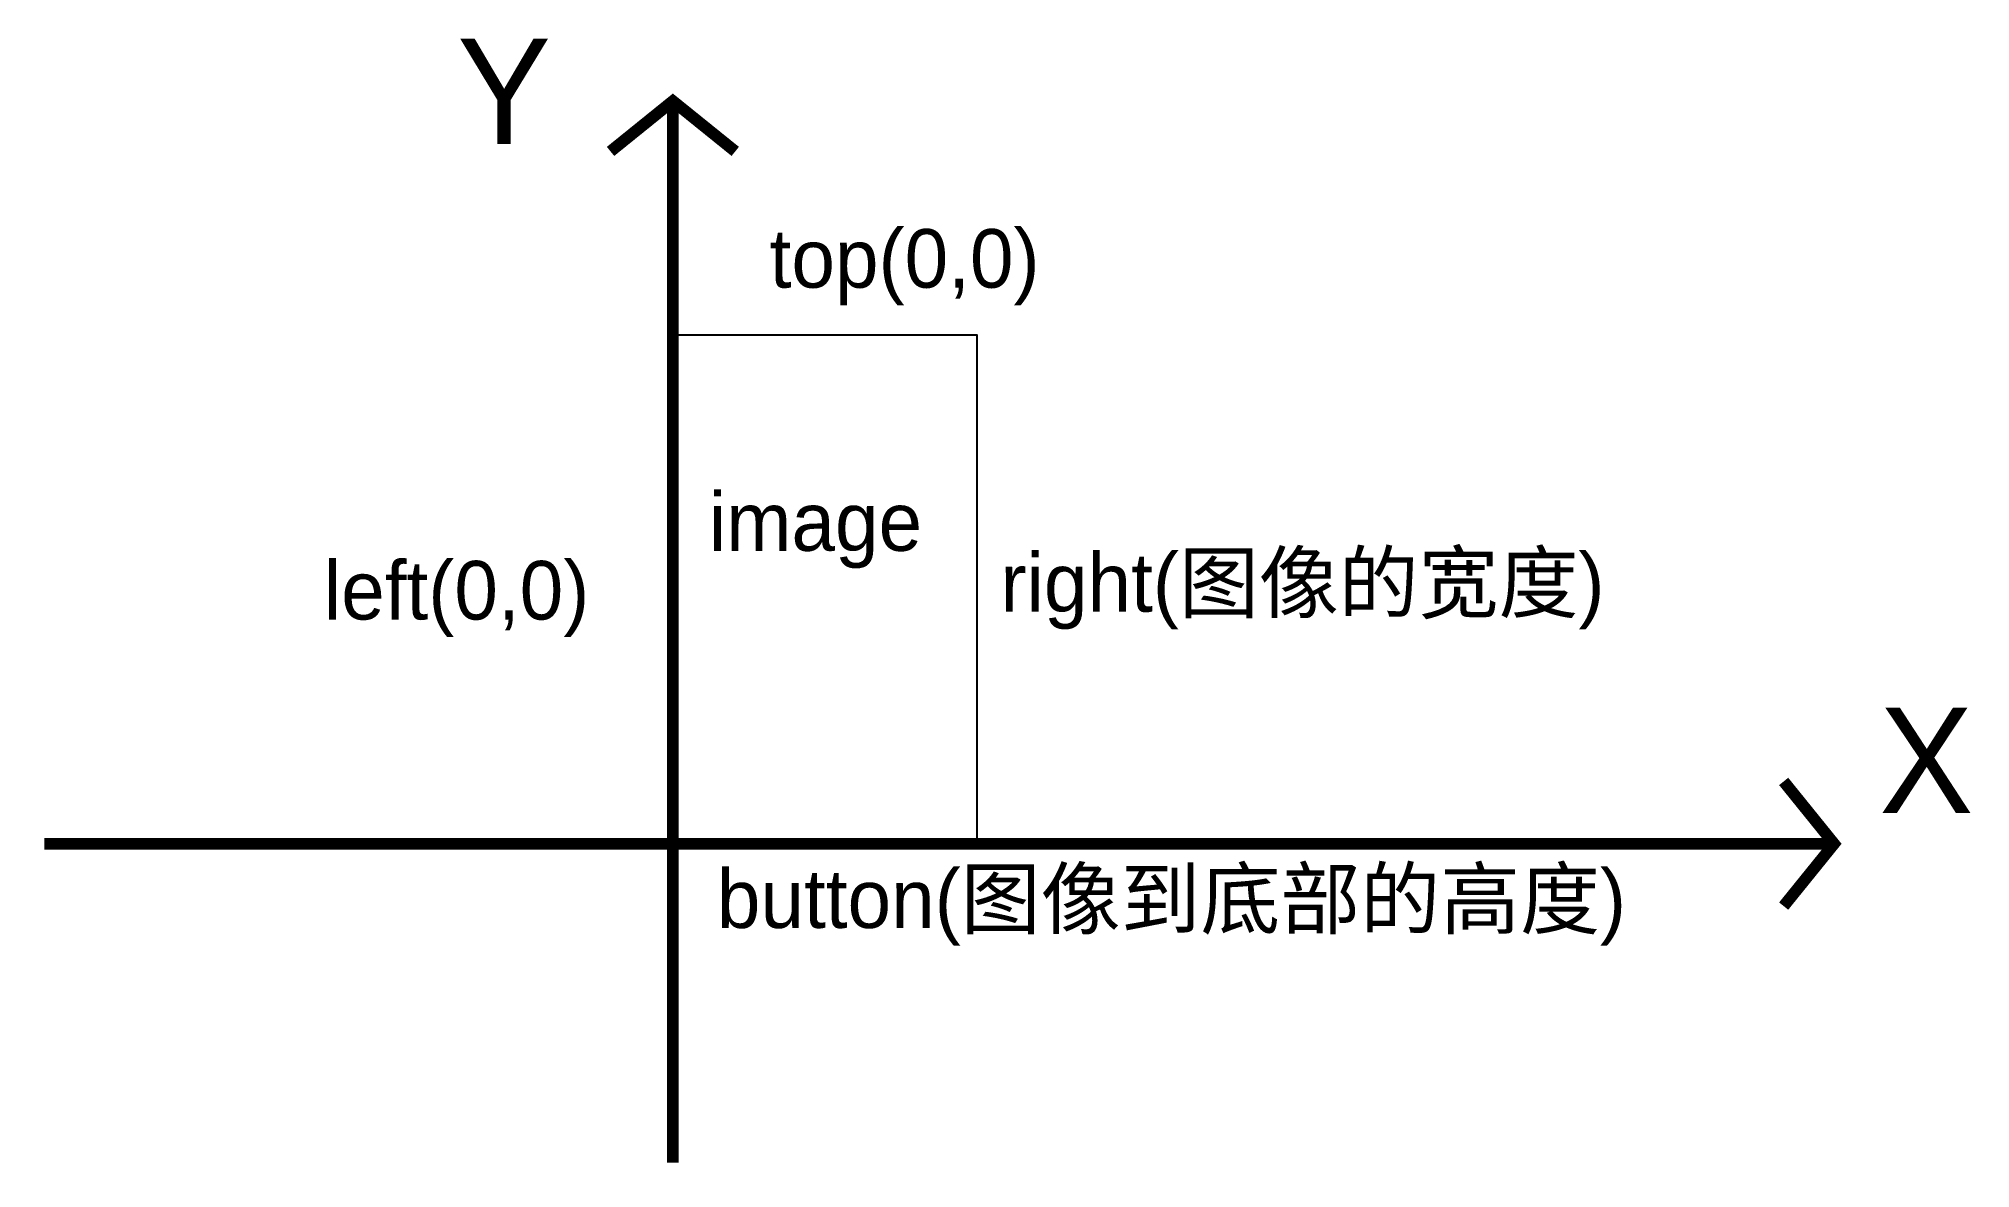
# Model space of a CAD drawing. Header units: millimetres. Extents: x 160 to 490, y 62 to 255.
import ezdxf

# ---------------------------------------------------------------- set-up
doc = ezdxf.new("R2010")
doc.units = ezdxf.units.MM

msp = doc.modelspace()

# ---------------------------------------------------------------- linework, layer by layer
at = {"const_width": 2}
for points in [[(279.15, 235.39), (268.5, 243.99), (257.86, 235.39)], [(268.5, 243.99), (268.5, 62.67)], [(458.12, 106.48), (466.72, 117.12), (458.12, 127.77)], [(161.23, 117.12), (466.72, 117.12)]]:
    msp.add_lwpolyline(points, dxfattribs=at)
msp.add_lwpolyline([(268.5, 204.05), (320.36, 204.05), (320.36, 117.12), (268.5, 117.12)], close=True)

# ---------------------------------------------------------------- texts
at = {"attachment_point": 1}
for s, width, gutter_width, insert, char_height in [('{\\fVani|b0|i0|c0|p34;Y}', 24.9975, 90, (231.66, 254.66), 18), ('{\\fVani|b0|i0|c0|p34;top(0,0)}', 13.8875, 50, (285.02, 222.11), 10), ('{\\fVani|b0|i0|c0|p34;image}', 13.8875, 50, (274.63, 177.16), 10), ('{\\fVani|b0|i0|c0|p34;right(\\fSimSun|b0|i0|c134|p2;图像的宽度\\fVani|b0|i0|c0|p34;)}', 137.5174, 50, (324.42, 166.75), 10), ('{\\fVani|b0|i0|c0|p34;left(0,0)}', 13.8875, 50, (208.91, 165.43), 10), ('{\\fVani|b0|i0|c0|p34;X}', 24.9975, 90, (474.44, 140.39), 18), ('{\\fVani|b0|i0|c0|p34;button(\\fSimSun|b0|i0|c134|p2;图像到底部的高度\\fVani|b0|i0|c0|p34;)}', 168.8477, 50, (276.01, 112.74), 10)]:
    msp.add_mtext_dynamic_manual_height_columns(s, width=width, gutter_width=gutter_width, heights=[0], dxfattribs=dict(at, insert=insert, char_height=char_height))

doc.saveas('drawing.dxf')
